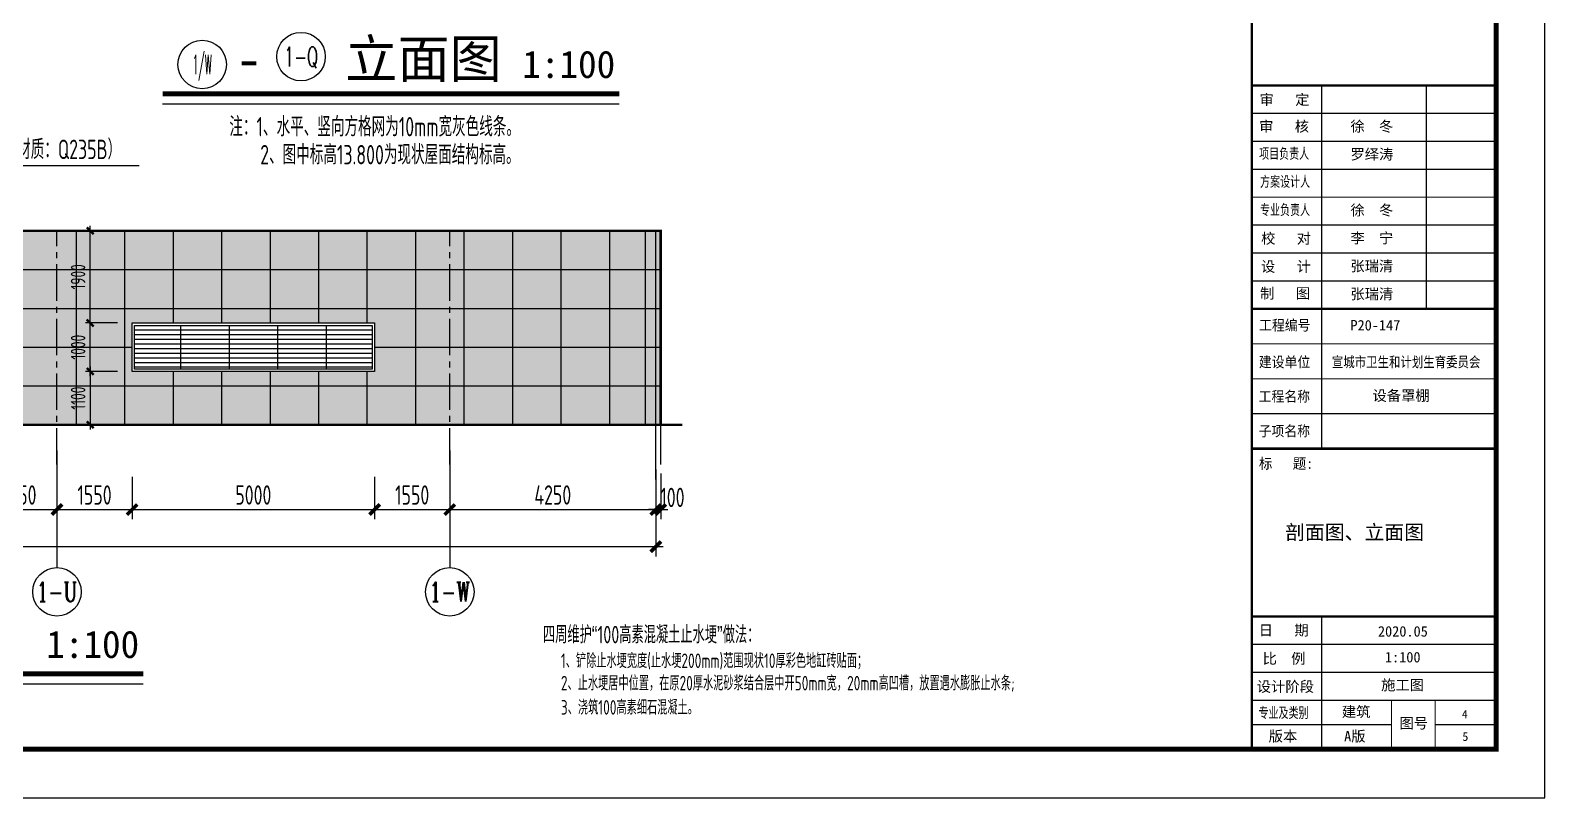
# Model space of a CAD drawing. Extents: x 670693 to 730093, y 227832 to 493926.
# Drawn here: x 698863 to 730093, y 275156 to 290976 of the extents above; entities that cross this region are included whole.
import ezdxf
from ezdxf.enums import TextEntityAlignment as Align

# ---------------------------------------------------------------- set-up
doc = ezdxf.new("R2010")
doc.units = 0
doc.header["$LTSCALE"] = 1000
doc.linetypes.add('30', pattern=[0])
doc.linetypes.add('CENTER2', pattern=[1.125, 0.75, -0.125, 0.125, -0.125])
doc.layers.get('0').update_dxf_attribs({"linetype": 'CONTINUOUS'})
doc.layers.get('Defpoints').update_dxf_attribs({"linetype": 'CONTINUOUS'})
for name, color, linetype in [('0-石材', 11, 'CONTINUOUS'), ('AXIS', 253, '30'), ('AXIS_NUM', 7, 'CONTINUOUS'), ('BZ_标准图框', 7, 'CONTINUOUS'), ('DIM', 3, 'CONTINUOUS'), ('DIM_SYMB', 3, 'CONTINUOUS'), ('HATCH', 254, 'CONTINUOUS'), ('PUB_TEXT', 7, 'CONTINUOUS'), ('PUB_TITLE', 4, 'CONTINUOUS'), ('SURFACE', 6, 'CONTINUOUS'), ('TK(图框线)', 45, 'CONTINUOUS'), ('梁原位标注竖向', 7, 'CONTINUOUS')]:
    doc.layers.add(name, color=color, linetype=linetype)
doc.styles.add('-宋体', font='', dxfattribs={"width": 0.8})
doc.styles.add('HT', font='simhei.ttf')
doc.styles.add('TSSD_Axis', font='Complex.shx', dxfattribs={"width": 0.7, "bigfont": 'hztxt.shx'})
doc.styles.add('TSSD_Dimension', font='Tssdeng.shx', dxfattribs={"width": 0.7, "bigfont": 'hztxt.shx'})
doc.styles.add('黑体', font='simhei.ttf')
doc.styles.get('-宋体').set_extended_font_data('SimSun')
doc.dimstyles.new('TSSD_100_100$0', dxfattribs={"dimtxt": 300, "dimasz": 100, "dimexe": 100, "dimexo": 300, "dimgap": 100, "dimtad": 1, "dimdec": 0, "dimzin": 0, "dimdsep": 46, "dimtxsty": 'TSSD_Dimension', "dimblk": 'ARCHTICK', "dimcen": 0, "dimdle": 100, "dimclrd": 3, "dimclre": 3, "dimclrt": 7, "dimazin": 0, "dimtfac": 1, "dimtdec": 0, "dimtix": 1, "dimtmove": 2, "dimatfit": 3, "dimldrblk": 'ARCHTICK', "dimfxl": 1, "dimtolj": 1, "dimtzin": 0, "dimarcsym": 0})

# ---------------------------------------------------------------- blocks, each defined once
blk = doc.blocks.new('ts_axno')
at = {"color": 0, "linetype": 'ByBlock', "lineweight": -2}
blk.add_circle((0, 0), 0.5, dxfattribs=at)
at = {"color": 0, "linetype": 'ByBlock', "lineweight": -2, "style": 'TSSD_Axis', "width": 0.7}
blk.add_attdef('A', text='', height=0.6, dxfattribs=at).set_placement((0, 0), align=Align.MIDDLE_CENTER)
blk = doc.blocks.new('_ArchTick')
at = {"color": 0, "linetype": 'ByBlock', "const_width": 0.5}
blk.add_lwpolyline([(-0.71, -0.71), (0.71, 0.71)], dxfattribs=at)
blk = doc.blocks.new('*D169')
at = {"layer": 'Defpoints', "color": 0}
for p in [(699413, 282171), (700963, 282171), (700963, 281096)]:
    blk.add_point(p, dxfattribs=at)
at = {"layer": 'DIM', "color": 3, "lineweight": -2}
for p, q in [((699413, 281771), (699413, 280896)), ((700963, 281771), (700963, 280896)), ((699263, 281096), (701113, 281096))]:
    blk.add_line(p, q, dxfattribs=at)
at = {"layer": 'DIM', "color": 3, "lineweight": -2, "xscale": 150, "yscale": 150, "zscale": 150, "rotation": 180}
blk.add_blockref('_ArchTick', (699413, 281096), dxfattribs=at)
at = {"layer": 'DIM', "color": 3, "lineweight": -2, "xscale": 150, "yscale": 150, "zscale": 150}
blk.add_blockref('_ArchTick', (700963, 281096), dxfattribs=at)
at = {"layer": 'DIM', "color": 7, "insert": (700188, 281396), "char_height": 400, "attachment_point": 5, "style": 'TSSD_Dimension'}
blk.add_mtext('\\A1;1550', dxfattribs=at)
blk = doc.blocks.new('*D89')
at = {"layer": 'Defpoints', "color": 0, "transparency": 16777216}
for p in [(707513, 282171), (711763, 281882), (711763, 281096)]:
    blk.add_point(p, dxfattribs=at)
at = {"layer": 'DIM', "color": 3, "lineweight": -2, "transparency": 16777216}
for p, q in [((707513, 281771), (707513, 280896)), ((711763, 281482), (711763, 280896)), ((707363, 281096), (711913, 281096))]:
    blk.add_line(p, q, dxfattribs=at)
at = {"layer": 'DIM', "color": 3, "lineweight": -2, "transparency": 16777216, "xscale": 150, "yscale": 150, "zscale": 150, "rotation": 180}
blk.add_blockref('_ArchTick', (707513, 281096), dxfattribs=at)
at = {"layer": 'DIM', "color": 3, "lineweight": -2, "transparency": 16777216, "xscale": 150, "yscale": 150, "zscale": 150}
blk.add_blockref('_ArchTick', (711763, 281096), dxfattribs=at)
at = {"layer": 'DIM', "color": 7, "transparency": 16777216, "insert": (709638, 281396), "char_height": 400, "attachment_point": 5, "style": 'TSSD_Dimension'}
blk.add_mtext('\\A1;4250', dxfattribs=at)
blk = doc.blocks.new('*D90')
at = {"layer": 'Defpoints', "color": 0, "transparency": 16777216}
for p in [(711763, 282323), (711863, 282241), (711863, 281096)]:
    blk.add_point(p, dxfattribs=at)
at = {"layer": 'DIM', "color": 3, "lineweight": -2, "transparency": 16777216}
for p, q in [((711763, 281923), (711763, 280896)), ((711863, 281841), (711863, 280896)), ((711763, 281096), (711613, 281096)), ((711763, 281096), (711863, 281096)), ((711863, 281096), (712013, 281096))]:
    blk.add_line(p, q, dxfattribs=at)
at = {"layer": 'DIM', "color": 3, "lineweight": -2, "transparency": 16777216, "xscale": 150, "yscale": 150, "zscale": 150}
blk.add_blockref('_ArchTick', (711763, 281096), dxfattribs=at)
at = {"layer": 'DIM', "color": 3, "lineweight": -2, "transparency": 16777216, "xscale": 150, "yscale": 150, "zscale": 150, "rotation": 180}
blk.add_blockref('_ArchTick', (711863, 281096), dxfattribs=at)
at = {"layer": 'DIM', "color": 7, "transparency": 16777216, "insert": (712105, 281346), "char_height": 400, "attachment_point": 5, "style": 'TSSD_Dimension'}
blk.add_mtext('\\A1;100', dxfattribs=at)
blk = doc.blocks.new('*D91')
at = {"layer": 'Defpoints', "color": 0, "transparency": 16777216}
for p in [(684113, 282224), (711763, 282224), (711763, 280331)]:
    blk.add_point(p, dxfattribs=at)
at = {"layer": 'DIM', "color": 3, "lineweight": -2, "transparency": 16777216}
for p, q in [((684113, 281824), (684113, 280131)), ((711763, 281824), (711763, 280131)), ((683963, 280331), (711913, 280331))]:
    blk.add_line(p, q, dxfattribs=at)
at = {"layer": 'DIM', "color": 3, "lineweight": -2, "transparency": 16777216, "xscale": 150, "yscale": 150, "zscale": 150, "rotation": 180}
blk.add_blockref('_ArchTick', (684113, 280331), dxfattribs=at)
at = {"layer": 'DIM', "color": 3, "lineweight": -2, "transparency": 16777216, "xscale": 150, "yscale": 150, "zscale": 150}
blk.add_blockref('_ArchTick', (711763, 280331), dxfattribs=at)
at = {"layer": 'DIM', "color": 7, "transparency": 16777216, "insert": (697938, 280631), "char_height": 400, "attachment_point": 5, "style": 'TSSD_Dimension'}
blk.add_mtext('\\A1;27650', dxfattribs=at)
blk = doc.blocks.new('23wca1')
h = blk.add_hatch(color=1)
h.paths.add_polyline_path([(1517, 32430), (-752, 32430), (-752, 31764), (-15, 31338), (-15, 30383), (-531, 30383), (-752, 30383), (-752, 30162), (206, 30162), (206, 31466), (-531, 31891), (-531, 32209), (1295, 32209), (1295, 32099), (558, 31673), (558, 30162), (1517, 30162), (1517, 30383), (1295, 30383), (927, 30383), (927, 31460), (1517, 31801)])
h.paths.add_polyline_path([(1295, 31928), (706, 31588), (706, 30383), (632, 30383), (632, 31630), (1295, 32013)], flags=16)
h = blk.add_hatch(color=1)
h.paths.add_polyline_path([(1517, 31673), (1295, 31545), (1295, 31378), (1517, 31378)])
h.paths.add_polyline_path([(1295, 31267), (1295, 31083), (1517, 31083), (1517, 31267)])
h.paths.add_polyline_path([(1295, 30973), (1295, 30788), (1517, 30788), (1517, 30973)])
h.paths.add_polyline_path([(1517, 30493), (1517, 30678), (1295, 30678), (1295, 30493)])
h.paths.add_polyline_path([(-162, 31253), (-384, 31381), (-384, 30530), (-162, 30530)])
h.paths.add_polyline_path([(-752, 31636), (-752, 31378), (-531, 31378), (-531, 31508)])
h.paths.add_polyline_path([(-752, 31267), (-752, 31083), (-531, 31083), (-531, 31267)])
h.paths.add_polyline_path([(-531, 30788), (-531, 30973), (-752, 30973), (-752, 30788)])
h.paths.add_polyline_path([(-531, 30678), (-752, 30678), (-752, 30493), (-531, 30493)])
for points in [[(927, 30383), (927, 31460), (1517, 31801), (1517, 32430), (-752, 32430), (-752, 31764), (-15, 31338), (-15, 30383), (-531, 30383)], [(-752, 30383), (-752, 30162), (206, 30162), (206, 31466), (-531, 31891), (-531, 32209), (1295, 32209), (1295, 32099), (558, 31673), (558, 30162), (1517, 30162), (1517, 30383)], [(1295, 32013), (632, 31630), (632, 30383)], [(1295, 31928), (706, 31588), (706, 30383)], [(1295, 32013), (1295, 31928)], [(-752, 31636), (-752, 31378), (-531, 31378), (-531, 31508)], [(-752, 31636), (-531, 31508)], [(1517, 31801), (1106, 31564)], [(1295, 31545), (1295, 31378), (1517, 31378), (1517, 31673)], [(1517, 31673), (1295, 31545)], [(-752, 30383), (-531, 30383)], [(706, 30383), (632, 30383)], [(1295, 30383), (927, 30383)], [(1295, 30383), (1517, 30383)]]:
    blk.add_lwpolyline(points)
for points in [[(-752, 31267), (-752, 31083), (-531, 31083), (-531, 31267)], [(-162, 31253), (-384, 31381), (-384, 30530), (-162, 30530)], [(1295, 31267), (1295, 31083), (1517, 31083), (1517, 31267)], [(-752, 30973), (-752, 30788), (-531, 30788), (-531, 30973)], [(1295, 30973), (1295, 30788), (1517, 30788), (1517, 30973)], [(-752, 30678), (-752, 30493), (-531, 30493), (-531, 30678)], [(1295, 30678), (1295, 30493), (1517, 30493), (1517, 30678)]]:
    blk.add_lwpolyline(points, close=True)
at = {"layer": 'BZ_标准图框'}
for points, const_width in [([(-2126, -6072), (-2126, 33928)], 50.4), ([(-2126, 27044), (2914, 27044)], 50.4), ([(-2126, 18948), (2914, 18948)], 50.4), ([(-686, 18948), (-686, 15492)], 25.2), ([(1474, 18948), (1474, 15492)], 25.2), ([(2914, 18372), (-2126, 18372)], 25.2), ([(2914, 17796), (-2126, 17796)], 25.2), ([(2914, 17220), (-2126, 17220)], 25.2), ([(2914, 16644), (-2126, 16644)], 25.2), ([(2914, 16068), (-2126, 16068)], 25.2), ([(2914, 15492), (-2126, 15492)], 36), ([(-2126, 7612), (2914, 7612)], 50.4), ([(-686, 124), (-686, 7612)], 25.2), ([(1474, 3003), (1474, 7612)], 25.2), ([(-2126, 7036), (2914, 7036)], 25.2), ([(-2126, 6460), (2914, 6460)], 25.2), ([(-2126, 5884), (2914, 5884)], 25.2), ([(-2126, 5308), (2914, 5308)], 25.2), ([(-2126, 4732), (2914, 4732)], 25.2), ([(-2126, 4156), (2914, 4156)], 25.2), ([(-2126, 3580), (2914, 3580)], 25.2), ([(-2126, 3580), (2914, 3580)], 25.2), ([(-2126, 3004), (2914, 3004)], 50.4), ([(-2126, 2284), (2914, 2284)], 25.2), ([(-2126, 1564), (2914, 1564)], 25.2), ([(-2126, 844), (2914, 844)], 25.2), ([(-2126, 124), (2914, 124)], 50.4), ([(-2126, -3336), (2914, -3336)], 50.4), ([(-686, -5064), (-686, -3336)], 25.2), ([(-2126, -3912), (2914, -3912)], 25.2), ([(-2126, -4488), (2914, -4488)], 25.2), ([(-2126, -5064), (2914, -5064)], 25.2), ([(-2126, -5064), (2914, -5064)], 25.2), ([(-686, -6072), (-686, -5064)], 25.2), ([(754, -6072), (754, -5064)], 25.2), ([(1654, -6072), (1654, -5064)], 25.2), ([(-2126, -5568), (754, -5568)], 25.2), ([(1654, -5568), (2914, -5568)], 25.2)]:
    blk.add_lwpolyline(points, dxfattribs=dict(at, const_width=const_width))
at = {"layer": 'BZ_标准图框', "style": 'HT', "width": 0.5}
blk.add_text('宣城市建筑设计院有限公司', height=504, dxfattribs=at).set_placement((416, 28867), align=Align.CENTER)
at = {"layer": 'BZ_标准图框', "style": 'HT'}
for s, height, width, p in [('工程设计证书编号（甲级）：A134023074', 288, 0.6, (-1869, 27969)), ('会签', 216, 0.85, (-1914, 18591)), ('专业', 216, 0.85, (-1380, 18585)), ('给 排 水', 216, 0.85, (-1918, 16870)), ('项目负责人', 216, 0.7, (-1975, 6100)), ('方案设计人', 216, 0.7, (-1956, 5522)), ('专业负责人', 216, 0.7, (-1957, 4941)), ('工程编号', 216, 0.9, (-1976, 2561)), ('建设单位', 216, 0.9, (-1981, 1802)), ('工程名称', 216, 0.9, (-1986, 1092)), ('子项名称', 216, 0.9, (-1986, 379)), ('标   题:', 216, 0.95, (-1981, -291)), ('专业及类别', 216, 0.7, (-1987, -5426))]:
    blk.add_text(s, height=height, dxfattribs=dict(at, width=width)).set_placement(p)
for s, p in [('注册师印章', (-1907, 26620)), ('会签', (-281, 18563)), ('(正楷)', (382, 18556)), ('建   筑', (-1914, 18024)), ('结   构', (-1911, 17458)), ('暖   通', (-1905, 16282)), ('电   气', (-1912, 15724)), ('出图专用章', (-1931, 15037)), ('审   定', (-1967, 7210)), ('审   核', (-1976, 6659)), ('校   对', (-1934, 4349)), ('设   计', (-1938, 3771)), ('制   图', (-1954, 3218)), ('日   期', (-1984, -3728)), ('比  例', (-1903, -4311)), ('设计阶段', (-2024, -4889)), ('图号', (920, -5644)), ('版本 ', (-1778, -5911))]:
    blk.add_text(s, height=216, dxfattribs=at).set_placement(p)
at = {"layer": 'TK(图框线)', "style": 'HT'}
for s, p in [('王  剑', (-92, 17421)), ('黄炳坤', (-92, 16845)), ('董  荣', (-92, 15693)), ('徐  冬', (-92, 6661)), ('罗绎涛', (-92, 6085)), ('徐  冬', (-92, 4933)), ('李  宁', (-92, 4357)), ('张瑞清', (-92, 3781)), ('张瑞清', (-92, 3205)), ('P20-147', (-92, 2560)), ('设备罩棚', (363, 1110)), ('2020.05', (475, -3751)), ('1:100', (619, -4283)), ('施工图', (541, -4857)), ('A版', (-222, -5912))]:
    blk.add_text(s, height=216, dxfattribs=at).set_placement(p)
at = {"layer": 'TK(图框线)', "style": 'HT', "width": 0.8}
blk.add_text('宣城市卫生和计划生育委员会', height=216, dxfattribs=at).set_placement((-476, 1803))
at = {"layer": 'TK(图框线)', "style": '-宋体'}
blk.add_text('5', height=180, dxfattribs=at).set_placement((2278, -5902), align=Align.CENTER)
blk = doc.blocks.new('*D166')
at = {"layer": 'Defpoints', "color": 0}
for p in [(700963, 283943), (700099, 282843), (700963, 282843)]:
    blk.add_point(p, dxfattribs=at)
at = {"layer": 'DIM', "color": 3, "lineweight": -2}
for p, q in [((700663, 283943), (699999, 283943)), ((700099, 284043), (700099, 282743)), ((700663, 282843), (699999, 282843))]:
    blk.add_line(p, q, dxfattribs=at)
at = {"layer": 'DIM', "color": 3, "lineweight": -2, "xscale": 100, "yscale": 100, "zscale": 100}
for p, rotation in [((700099, 283943), 90), ((700099, 282843), 270)]:
    blk.add_blockref('_ArchTick', p, dxfattribs=dict(at, rotation=rotation))
at = {"layer": 'DIM', "color": 7, "insert": (699849, 283393), "char_height": 300, "attachment_point": 5, "rotation": 90, "style": 'TSSD_Dimension'}
blk.add_mtext('\\A1;1100', dxfattribs=at)
blk = doc.blocks.new('*D167')
at = {"layer": 'Defpoints', "color": 0}
for p in [(700099, 284943), (700963, 284943), (700963, 283943)]:
    blk.add_point(p, dxfattribs=at)
at = {"layer": 'DIM', "color": 3, "lineweight": -2}
for p, q in [((700663, 284943), (699999, 284943)), ((700099, 283843), (700099, 285043)), ((700663, 283943), (699999, 283943))]:
    blk.add_line(p, q, dxfattribs=at)
at = {"layer": 'DIM', "color": 3, "lineweight": -2, "xscale": 100, "yscale": 100, "zscale": 100}
for p, rotation in [((700099, 284943), 90), ((700099, 283943), 270)]:
    blk.add_blockref('_ArchTick', p, dxfattribs=dict(at, rotation=rotation))
at = {"layer": 'DIM', "color": 7, "insert": (699849, 284443), "char_height": 300, "attachment_point": 5, "rotation": 90, "style": 'TSSD_Dimension'}
blk.add_mtext('\\A1;1000', dxfattribs=at)
blk = doc.blocks.new('*D168')
at = {"layer": 'Defpoints', "color": 0}
for p in [(700099, 286843), (700988, 286843), (700963, 284943)]:
    blk.add_point(p, dxfattribs=at)
at = {"layer": 'DIM', "color": 3, "lineweight": -2}
for p, q in [((700688, 286843), (699999, 286843)), ((700099, 284843), (700099, 286943)), ((700663, 284943), (699999, 284943))]:
    blk.add_line(p, q, dxfattribs=at)
at = {"layer": 'DIM', "color": 3, "lineweight": -2, "xscale": 100, "yscale": 100, "zscale": 100}
for p, rotation in [((700099, 286843), 90), ((700099, 284943), 270)]:
    blk.add_blockref('_ArchTick', p, dxfattribs=dict(at, rotation=rotation))
at = {"layer": 'DIM', "color": 7, "insert": (699849, 285893), "char_height": 300, "attachment_point": 5, "rotation": 90, "style": 'TSSD_Dimension'}
blk.add_mtext('\\A1;1900', dxfattribs=at)
blk = doc.blocks.new('*D170')
at = {"layer": 'Defpoints', "color": 0}
for p in [(700963, 282171), (705963, 282171), (705963, 281096)]:
    blk.add_point(p, dxfattribs=at)
at = {"layer": 'DIM', "color": 3, "lineweight": -2}
for p, q in [((700963, 281771), (700963, 280896)), ((705963, 281771), (705963, 280896)), ((700813, 281096), (706113, 281096))]:
    blk.add_line(p, q, dxfattribs=at)
at = {"layer": 'DIM', "color": 3, "lineweight": -2, "xscale": 150, "yscale": 150, "zscale": 150, "rotation": 180}
blk.add_blockref('_ArchTick', (700963, 281096), dxfattribs=at)
at = {"layer": 'DIM', "color": 3, "lineweight": -2, "xscale": 150, "yscale": 150, "zscale": 150}
blk.add_blockref('_ArchTick', (705963, 281096), dxfattribs=at)
at = {"layer": 'DIM', "color": 7, "insert": (703463, 281396), "char_height": 400, "attachment_point": 5, "style": 'TSSD_Dimension'}
blk.add_mtext('\\A1;5000', dxfattribs=at)
blk = doc.blocks.new('*D171')
at = {"layer": 'Defpoints', "color": 0}
for p in [(705963, 282171), (707513, 282171), (707513, 281096)]:
    blk.add_point(p, dxfattribs=at)
at = {"layer": 'DIM', "color": 3, "lineweight": -2}
for p, q in [((705963, 281771), (705963, 280896)), ((707513, 281771), (707513, 280896)), ((705813, 281096), (707663, 281096))]:
    blk.add_line(p, q, dxfattribs=at)
at = {"layer": 'DIM', "color": 3, "lineweight": -2, "xscale": 150, "yscale": 150, "zscale": 150, "rotation": 180}
blk.add_blockref('_ArchTick', (705963, 281096), dxfattribs=at)
at = {"layer": 'DIM', "color": 3, "lineweight": -2, "xscale": 150, "yscale": 150, "zscale": 150}
blk.add_blockref('_ArchTick', (707513, 281096), dxfattribs=at)
at = {"layer": 'DIM', "color": 7, "insert": (706738, 281396), "char_height": 400, "attachment_point": 5, "style": 'TSSD_Dimension'}
blk.add_mtext('\\A1;1550', dxfattribs=at)
blk = doc.blocks.new('*D173')
at = {"layer": 'Defpoints', "color": 0}
for p in [(697863, 282171), (699413, 282171), (699413, 281096)]:
    blk.add_point(p, dxfattribs=at)
at = {"layer": 'DIM', "color": 3, "lineweight": -2}
for p, q in [((697863, 281771), (697863, 280896)), ((699413, 281771), (699413, 280896)), ((697713, 281096), (699563, 281096))]:
    blk.add_line(p, q, dxfattribs=at)
at = {"layer": 'DIM', "color": 3, "lineweight": -2, "xscale": 150, "yscale": 150, "zscale": 150, "rotation": 180}
blk.add_blockref('_ArchTick', (697863, 281096), dxfattribs=at)
at = {"layer": 'DIM', "color": 3, "lineweight": -2, "xscale": 150, "yscale": 150, "zscale": 150}
blk.add_blockref('_ArchTick', (699413, 281096), dxfattribs=at)
at = {"layer": 'DIM', "color": 7, "insert": (698638, 281396), "char_height": 400, "attachment_point": 5, "style": 'TSSD_Dimension'}
blk.add_mtext('\\A1;1550', dxfattribs=at)

msp = doc.modelspace()

# ---------------------------------------------------------------- hatches: boundary and pattern name
at = {"layer": 'HATCH'}
h = msp.add_hatch(dxfattribs=at)
h.set_pattern_fill('CONCRETE', color=8, scale=120, style=0)
h.set_pattern_definition([(50, (-549384.1, -31159.3), (860.7122, -75.30256), [90, -990]), (355, (-549384.1, -31159.3), (-166.5016, 902.63056), [72, -792]), (100.4514, (-549312.35, -31165.6), (694.21126, 827.32745), [76.4882, -841.37053]), (46.1842, (-549384.1, -30919.3), (1280.6893, -198.6228), [135, -1485]), (96.6356, (-549277.3, -30935.9), (1121.5952, 1168.9414), [114.7323, -1262.0556]), (351.1842, (-549384.1, -30919.3), (1121.5943, 1168.9423), [108, -1188]), (21, (-549264.1, -30979.3), (716.28846, -483.14267), [90, -990]), (326, (-549264.1, -30979.3), (291.9784, 870.18005), [72, -792]), (71.4514, (-549204.4, -31019.6), (1008.26715, 387.0366), [76.4882, -841.37053]), (37.5, (-549384.07, -31159.33), (14.59183, 399.472625), [0, -782.4, 0, -804, 0, -795]), (7.5, (-549384.07, -31159.33), (315.68344, 473.29405), [0, -458.4, 0, -764.4, 0, -303]), (327.5, (-549651.67, -31159.33), (640.58692, -27.06585), [0, -300, 0, -936, 0, -1242]), (317.5, (-549771.67, -31159.33), (699.8234, 120.12598), [0, -390, 0, -621.6, 0, -882])])
h.paths.add_polyline_path([(700963.4, 283943), (700963.4, 284943), (705963.4, 284943), (705963.4, 283943)])
h.paths.add_polyline_path([(697863.4, 284943), (697863.4, 283943), (692863.4, 283943), (692863.4, 284943)])
h.paths.add_polyline_path([(683813.4, 286843), (711863.4, 286843), (711863.4, 282843), (683813.4, 282843)])
h.paths.add_polyline_path([(685213.4, 283943), (685213.4, 284943), (690213.4, 284943), (690213.4, 283943)])
at = {"layer": 'PUB_TEXT'}
h = msp.add_hatch(dxfattribs=at)
h.set_pattern_fill('LINE', color=8, scale=100, style=0)
h.set_pattern_definition([(0, (15750, 0), (0, 95.25), [])])
h.paths.add_polyline_path([(701963.4, 284893), (701013.4, 284893), (701013.4, 283993), (701963.4, 283993)])
h.paths.add_polyline_path([(701963.4, 283993), (702963.4, 283993), (702963.4, 284893), (701963.4, 284893)])
h.paths.add_polyline_path([(702963.4, 283993), (703963.4, 283993), (703963.4, 284893), (702963.4, 284893)])
h.paths.add_polyline_path([(704963.4, 284893), (703963.4, 284893), (703963.4, 283993), (704963.4, 283993)])
h.paths.add_polyline_path([(705913.4, 283993), (705913.4, 284893), (704963.4, 284893), (704963.4, 283993)])

# ---------------------------------------------------------------- linework, layer by layer
at = {"color": 4}
for p, q in [((701963.4, 284893), (701963.4, 283993)), ((702963.4, 284893), (702963.4, 283993)), ((703963.4, 284893), (703963.4, 283993)), ((704963.4, 284893), (704963.4, 283993))]:
    msp.add_line(p, q, dxfattribs=at)
msp.add_lwpolyline([(693315.1, 286379.9), (693315.1, 288187.8), (701105.5, 288187.8)], dxfattribs=at)
for points in [[(700963.4, 284943), (705963.4, 284943), (705963.4, 283943), (700963.4, 283943)], [(700963.4, 284943), (705963.4, 284943), (705963.4, 283943), (700963.4, 283943)], [(701013.4, 284893), (705913.4, 284893), (705913.4, 283993), (701013.4, 283993)]]:
    msp.add_lwpolyline(points, close=True, dxfattribs=at)
at = {"layer": '0-石材'}
for p, q in [((699813.4, 282843), (699813.4, 286843)), ((700813.4, 282843), (700813.4, 286843)), ((701813.4, 284943), (701813.4, 286843)), ((702813.4, 284943), (702813.4, 286843)), ((703813.4, 284943), (703813.4, 286843)), ((704813.4, 284943), (704813.4, 286843)), ((705813.4, 284943), (705813.4, 286843)), ((706813.4, 282843), (706813.4, 286843)), ((707813.4, 282843), (707813.4, 286843)), ((708813.4, 282843), (708813.4, 286843)), ((709813.4, 282843), (709813.4, 286843)), ((710813.4, 282843), (710813.4, 286843)), ((711549.2, 282843), (711549.2, 286843)), ((683813.4, 286043), (711863.4, 286043)), ((683813.4, 285243), (711863.4, 285243)), ((697863.4, 284443), (700963.4, 284443)), ((705963.4, 284443), (711863.4, 284443)), ((701813.4, 282843), (701813.4, 283943)), ((702813.4, 282843), (702813.4, 283943)), ((703813.4, 282843), (703813.4, 283943)), ((704813.4, 282843), (704813.4, 283943)), ((705813.4, 282843), (705813.4, 283943)), ((683813.4, 283643), (711863.4, 283643))]:
    msp.add_line(p, q, dxfattribs=at)
at = {"layer": 'AXIS', "linetype": 'CENTER2'}
for p, q in [((699413.4, 282026.4), (699413.4, 286843)), ((707513.4, 282026.4), (707513.4, 286843))]:
    msp.add_line(p, q, dxfattribs=at)
at = {"layer": 'AXIS'}
for p, q in [((711763.4, 281716.7), (711763.4, 286843)), ((711863.4, 282026.4), (711863.4, 286843))]:
    msp.add_line(p, q, dxfattribs=at)
at = {"layer": 'AXIS', "color": 3, "linetype": 'ByBlock'}
for p, q in [((699413.4, 282315.5), (699413.4, 279899.3)), ((707513.4, 282315.5), (707513.4, 279899.3))]:
    msp.add_line(p, q, dxfattribs=at)
at = {"layer": 'DIM_SYMB', "const_width": 105}
for points in [[(701591, 289667.7), (711007.9, 289667.7)], [(691774.5, 277710.9), (701191.4, 277710.9)]]:
    msp.add_lwpolyline(points, dxfattribs=at)
at = {"layer": 'DIM_SYMB'}
for points in [[(701591, 289457.7), (711007.9, 289457.7)], [(691774.5, 277500.9), (701191.4, 277500.9)]]:
    msp.add_lwpolyline(points, dxfattribs=at)
at = {"layer": 'PUB_TITLE'}
msp.add_lwpolyline([(670692.5, 275155.5), (730092.5, 275155.5), (730092.5, 317155.5), (670692.5, 317155.5)], close=True, dxfattribs=at)
at = {"layer": 'PUB_TITLE', "const_width": 100}
msp.add_lwpolyline([(673192.5, 276155.5), (729092.5, 276155.5), (729092.5, 316155.5), (673192.5, 316155.5)], close=True, dxfattribs=at)
at = {"layer": 'SURFACE', "const_width": 50}
for points in [[(683813.4, 282843), (683813.4, 286843), (711863.4, 286843), (711863.4, 282843)], [(683505.4, 282843), (712308.1, 282843)]]:
    msp.add_lwpolyline(points, dxfattribs=at)

# ---------------------------------------------------------------- block references
msp.add_blockref('23wca1', (726178.5, 282227.8))
at = {"layer": 'AXIS_NUM'}
ref = msp.add_blockref('ts_axno', (702408.2, 290271.3), dxfattribs=dict(at, xscale=1000, yscale=1000, zscale=1000))
ref.add_attrib('8', '1/W', dxfattribs={"height": 400, "style": 'TSSD_Axis', "width": 0.35}).set_placement((702408.2, 290271.3), align=Align.MIDDLE_CENTER)
ref = msp.add_blockref('ts_axno', (704446.8, 290433), dxfattribs=dict(at, xscale=1000, yscale=1000, zscale=1000))
ref.add_attrib('8', '1-Q', dxfattribs={"height": 400, "style": 'TSSD_Axis', "width": 0.6}).set_placement((704446.8, 290433), align=Align.MIDDLE_CENTER)
ref = msp.add_blockref('ts_axno', (699413.4, 279399.3), dxfattribs=dict(at, xscale=1000, yscale=1000, zscale=1000))
ref.add_attrib('8', '1-U', dxfattribs={"height": 400, "style": 'TSSD_Axis', "width": 0.7}).set_placement((699413.4, 279399.3), align=Align.MIDDLE_CENTER)
ref = msp.add_blockref('ts_axno', (707513.4, 279399.3), dxfattribs=dict(at, xscale=1000, yscale=1000, zscale=1000))
ref.add_attrib('8', '1-W', dxfattribs={"height": 400, "style": 'TSSD_Axis', "width": 0.7}).set_placement((707513.4, 279399.3), align=Align.MIDDLE_CENTER)

# ---------------------------------------------------------------- texts
at = {"layer": 'PUB_TEXT', "style": '黑体'}
for s, height, p in [('立面图', 788.61, (705359.5, 289992.9)), ('1:100', 563.29, (709009.5, 289992.9)), ('-', 788.6, (703104.1, 289992.9)), ('1:100', 563.29, (699193, 278036.1))]:
    msp.add_text(s, height=height, dxfattribs=at).set_placement(p)
at = {"layer": 'TK(图框线)', "style": 'HT'}
for s, height, p in [('剖面图、立面图', 300, (724739.7, 280477.6)), ('建筑', 216, (725908.9, 276820))]:
    msp.add_text(s, height=height, dxfattribs=at).set_placement(p)
at = {"layer": 'TK(图框线)', "style": '-宋体'}
msp.add_text('4', height=172.8, dxfattribs=at).set_placement((728444.2, 276790.7), align=Align.CENTER)
at = {"layer": '梁原位标注竖向', "style": 'TSSD_Dimension', "width": 0.7}
for s, height, p in [('注：1、水平、竖向方格网为10mm宽灰色线条。', 400, (702968.4, 288788.3)), ('1mm镀锌钢板（镀锌量275g/m\x8c2\x8d,钢板材质：Q235B）', 400, (693735.6, 288321)), ('2、图中标高13.800为现状屋面结构标高。', 400, (703604.6, 288211.5)), ('四周维护“100高素混凝土止水埂”做法：', 360, (709434.3, 278337.6)), ('1、铲除止水埂宽度(止水埂200mm)范围现状10厚彩色地缸砖贴面；', 300, (709805, 277829)), ('2、止水埂居中位置，在原20厚水泥砂浆结合层中开50mm宽，20mm高凹槽，放置遇水膨胀止水条;', 300, (709805, 277367.3)), ('3、浇筑100高素细石混凝土。', 300, (709805, 276867.9))]:
    msp.add_text(s, height=height, rotation=360, dxfattribs=at).set_placement(p)

# ---------------------------------------------------------------- dimensions: what is measured, and where the dimension line sits
at = {"layer": 'DIM'}
for base, p1, p2, picture, middle in [((700099.2, 286843), (700963.4, 284943), (700988.4, 286843), '*D168', (699849.2, 285893)), ((700099.2, 284943), (700963.4, 283943), (700963.4, 284943), '*D167', (699849.2, 284443)), ((700099.2, 282843), (700963.4, 283943), (700963.4, 282843), '*D166', (699849.2, 283393))]:
    dim = msp.add_linear_dim(base=base, p1=p1, p2=p2, angle=90, dimstyle='TSSD_100_100$0', dxfattribs=at)
    dim.commit()
    dim.dimension.update_dxf_attribs({"geometry": picture, "text_midpoint": middle})
dim = msp.add_linear_dim(base=(711863.4, 281095.7), p1=(711763.4, 282323), p2=(711863.4, 282240.7), dimstyle='TSSD_100_100$0', override={"dimtxt": 400, "dimasz": 150, "dimexe": 200, "dimexo": 400, "dimdle": 150}, dxfattribs=at)
dim.commit()
dim.dimension.update_dxf_attribs({"geometry": '*D90', "text_midpoint": (712105.3, 281345.7), "dimtype": 128})
for base, p1, p2, picture, middle in [((711763.4, 280330.7), (684113.4, 282224.5), (711763.4, 282224.5), '*D91', (697938.4, 280630.7)), ((699413.4, 281095.7), (697863.4, 282170.9), (699413.4, 282170.9), '*D173', (698638.4, 281395.7)), ((700963.4, 281095.7), (699413.4, 282170.9), (700963.4, 282170.9), '*D169', (700188.4, 281395.7)), ((705963.4, 281095.7), (700963.4, 282170.9), (705963.4, 282170.9), '*D170', (703463.4, 281395.7)), ((707513.4, 281095.7), (705963.4, 282170.9), (707513.4, 282170.9), '*D171', (706738.4, 281395.7)), ((711763.4, 281095.7), (707513.4, 282170.9), (711763.4, 281881.8), '*D89', (709638.4, 281395.7))]:
    dim = msp.add_linear_dim(base=base, p1=p1, p2=p2, dimstyle='TSSD_100_100$0', override={"dimtxt": 400, "dimasz": 150, "dimexe": 200, "dimexo": 400, "dimdle": 150}, dxfattribs=at)
    dim.commit()
    dim.dimension.update_dxf_attribs({"geometry": picture, "text_midpoint": middle})

doc.saveas('drawing.dxf')
